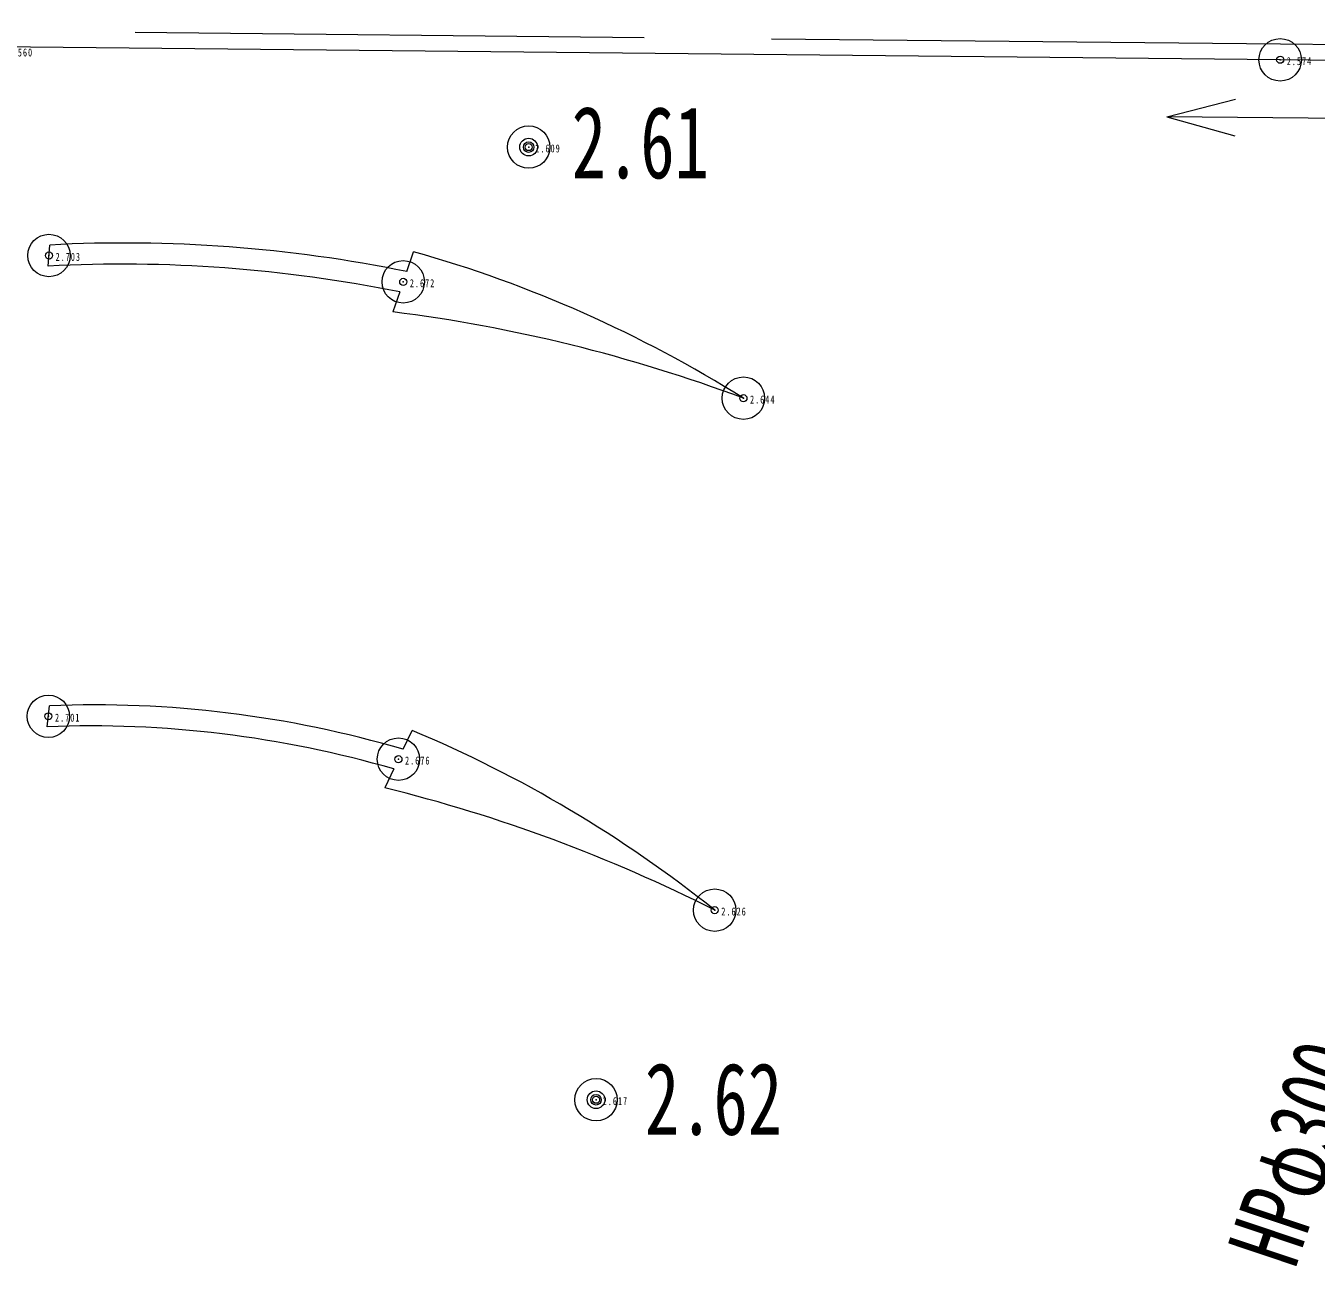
# Model space of a CAD drawing. Units: millimetres, scale not verified. Extents: x -252300 to 252300, y -178200 to 178200.
# Drawn here: x -113149 to -104022, y 89430 to 98200 of the extents above; entities that cross this region are included whole.
import ezdxf
from ezdxf.enums import TextEntityAlignment as Align

# ---------------------------------------------------------------- set-up
doc = ezdxf.new("R2010")
doc.units = ezdxf.units.MM
doc.header["$LTSCALE"] = 600
doc.header["$PDMODE"] = 32
doc.header["$PDSIZE"] = 300
doc.linetypes.add('DASHED', pattern=[7.5, 6, -1.5])
doc.layers.add('0-1_S-SUV', color=7, linetype='Continuous', lineweight=13)
doc.layers.add('0-E_非表示独標', color=253, linetype='Continuous', lineweight=13)
doc.layers.add('0-3_S-SUV-HTXT', color=7, linetype='Continuous')
doc.styles.add('ＭＳ ゴシック', font='')
doc.styles.get('ＭＳ ゴシック').set_extended_font_data('MS Gothic')

msp = doc.modelspace()

# ---------------------------------------------------------------- linework, layer by layer
at = {"layer": '0-1_S-SUV', "linetype": 'DASHED'}
for p, q in [((-104275.4, 98070.6), (-117136.2, 98200.5)), ((-98457.1, 98004), (-104275.4, 98070.6))]:
    msp.add_line(p, q, dxfattribs=at)
at = {"layer": '0-1_S-SUV'}
for p, q in [((-104276.6, 97960.6), (-117137.4, 98090.5)), ((-105078.2, 97557.5), (-104594, 97682.1)), ((-112991.2, 96501.1), (-112980.1, 96650.7)), ((-110455, 96462.8), (-110406.9, 96603.5)), ((-110504.4, 96318.5), (-110552.5, 96177.7)), ((-112999.2, 93244.2), (-112981, 93393)), ((-110480.4, 93084.9), (-110416.6, 93218.4)), ((-110546.7, 92945.9), (-110610.5, 92812.3))]:
    msp.add_line(p, q, dxfattribs=at)
for points in [[(-97650.9, 97838.8), (-98461.5, 97894), (-104276.6, 97960.6)], [(-103078.3, 97537.8), (-105078.2, 97557.5), (-104596.6, 97423.3)]]:
    msp.add_lwpolyline(points, dxfattribs=at)
for centre, radius in [((-109592.7, 97343), 62.5), ((-109592.7, 97343), 37.5), ((-109116.1, 90607.2), 62.5), ((-109116.1, 90607.2), 37.5)]:
    msp.add_circle(centre, radius, dxfattribs=at)
for centre, radius, start, end in [((-112449.8, 86717.9), 9946.9, 78.43153, 93.05653), ((-112855.3, 87943), 9000, 57.90369, 74.21381), ((-112464.9, 86643.9), 9871.3, 78.54436, 93.05619), ((-111924.6, 85263.6), 11000, 69.5048, 82.83447), ((-112667, 85641.8), 7757.6, 73.62837, 92.31941), ((-112688.3, 85568.8), 7681.6, 73.81214, 92.31972), ((-113898.2, 84919.1), 9000, 51.34779, 67.24199), ((-113241, 82131.5), 11000, 63.17406, 76.16455)]:
    msp.add_arc(centre, radius, start, end, dxfattribs=at)
at = {"layer": '0-E_非表示独標'}
for centre in [(-104276.9, 97960.3), (-109592.4, 97343.1), (-112985.7, 96576.3), (-110479.9, 96390.1), (-108073.5, 95567.5), (-112989.7, 93318.4), (-110513.6, 93015), (-108276.7, 91947.7), (-109115.7, 90606.9)]:
    msp.add_circle(centre, 25, dxfattribs=at)
for p in [(-104276.9, 97960.3), (-109592.4, 97343.1), (-112985.7, 96576.3), (-110479.9, 96390.1), (-108073.5, 95567.5), (-112989.7, 93318.4), (-110513.6, 93015), (-108276.7, 91947.7), (-109115.7, 90606.9)]:
    msp.add_point(p, dxfattribs=at)

# ---------------------------------------------------------------- texts
at = {"layer": '0-3_S-SUV-HTXT', "style": 'ＭＳ ゴシック', "width": 0.7}
for s, rotation, p in [('2.61', 359.994, (-109288.1, 96969.4)), ('HPφ300', 71.443, (-104026.1, 89354.5)), ('2.62', 359.994, (-108770.6, 90206.3))]:
    msp.add_text(s, height=509.5, rotation=rotation, dxfattribs=at).set_placement(p, align=Align.BOTTOM_LEFT)
at = {"layer": '0-E_非表示独標', "char_height": 56.61, "attachment_point": 7, "rotation": 359.994, "style": 'ＭＳ ゴシック'}
for s, insert in [('\\T1.25;\\W0.65;2.560', (-113277.6, 97983)), ('\\T1.25;\\W0.65;2.574', (-104230.1, 97921.7)), ('\\T1.25;\\W0.65;2.609', (-109545.5, 97304.5)), ('\\T1.25;\\W0.65;2.703', (-112938.9, 96537.7)), ('\\T1.25;\\W0.65;2.672', (-110433.1, 96351.5)), ('\\T1.25;\\W0.65;2.644', (-108026.6, 95528.9)), ('\\T1.25;\\W0.65;2.701', (-112942.9, 93279.8)), ('\\T1.25;\\W0.65;2.676', (-110466.8, 92976.4)), ('\\T1.25;\\W0.65;2.626', (-108229.8, 91909.1)), ('\\T1.25;\\W0.65;2.617', (-109068.8, 90568.3))]:
    msp.add_mtext(s, dxfattribs=dict(at, insert=insert))

doc.saveas('drawing.dxf')
